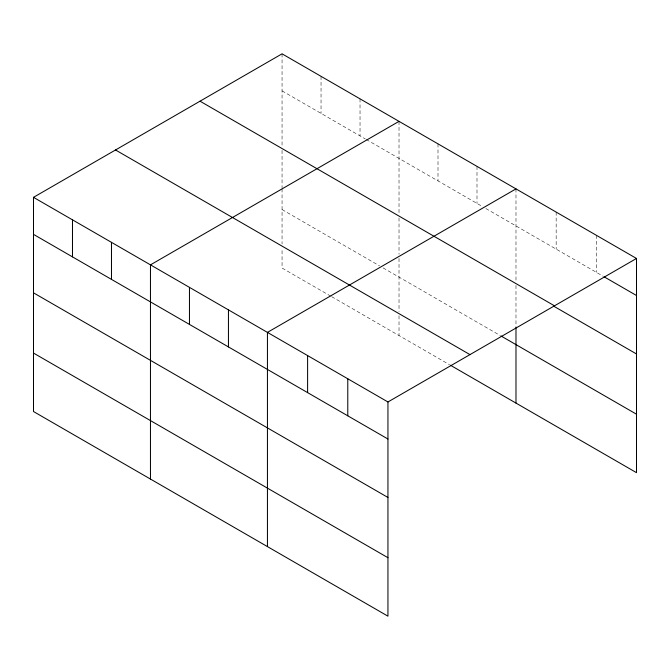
<?xml version="1.0" encoding="UTF-8"?>
<svg xmlns="http://www.w3.org/2000/svg" width="670" height="670" viewBox="0 0 670 670"><rect width="100%" height="100%" fill="white"/><g stroke="black" fill="none" stroke-linecap="round" stroke-linejoin="round"><path stroke-width="0.5" stroke-dasharray="3.35 2.51" d="M282.053 90.869L365.343 138.958M366.23 139.469L482.316 206.486M485.859 208.537L603.469 276.434M282.053 209.568L379.522 265.848M383.072 267.891L500.038 335.419M330.787 296.173L282.053 268.034L282.053 248.193M331.675 296.684L449.528 364.723M596.325 235.279L596.325 272.313M556.159 212.08L556.159 249.123M515.984 188.89L515.984 282.305M515.984 285.428L515.984 325.938M476.998 166.378L476.998 203.42M438.004 143.866L438.004 180.908M399.019 121.362L399.019 214.777M399.019 217.901L399.019 254.248M399.019 258.402L399.019 311.55M399.019 315.729L399.019 335.561M360.033 98.85L360.033 135.884M321.039 76.338L321.039 113.381M282.053 53.826L282.053 146.202M282.053 150.373L282.053 187.759M282.053 188.798L282.053 244.022"/><path stroke-width="1" d="M33.5 197.332L387.947 401.966L387.947 616.174L33.5 411.531L33.5 197.332L282.053 53.826L636.5 258.469L636.5 472.668L450.416 365.234M399.019 121.362L150.465 264.859L150.465 479.067M515.984 188.89L267.439 332.387L267.439 546.594M387.947 401.966L636.5 258.469M604.365 276.953L636.5 295.503M200.029 101.187L554.475 305.822M553.479 306.039L636.5 353.969M500.925 335.93L636.5 414.211M115.525 149.971L469.971 354.614M33.5 234.366L387.947 439.009M33.5 292.832L387.947 497.467M33.5 353.065L387.947 557.708M515.984 326.977L515.984 403.097M347.78 378.776L347.78 415.81M307.605 355.586L307.605 392.62M228.445 309.883L228.445 346.918M189.459 287.371L189.459 324.406M111.48 242.347L111.48 279.39M72.486 219.835L72.486 256.878"/></g></svg>
